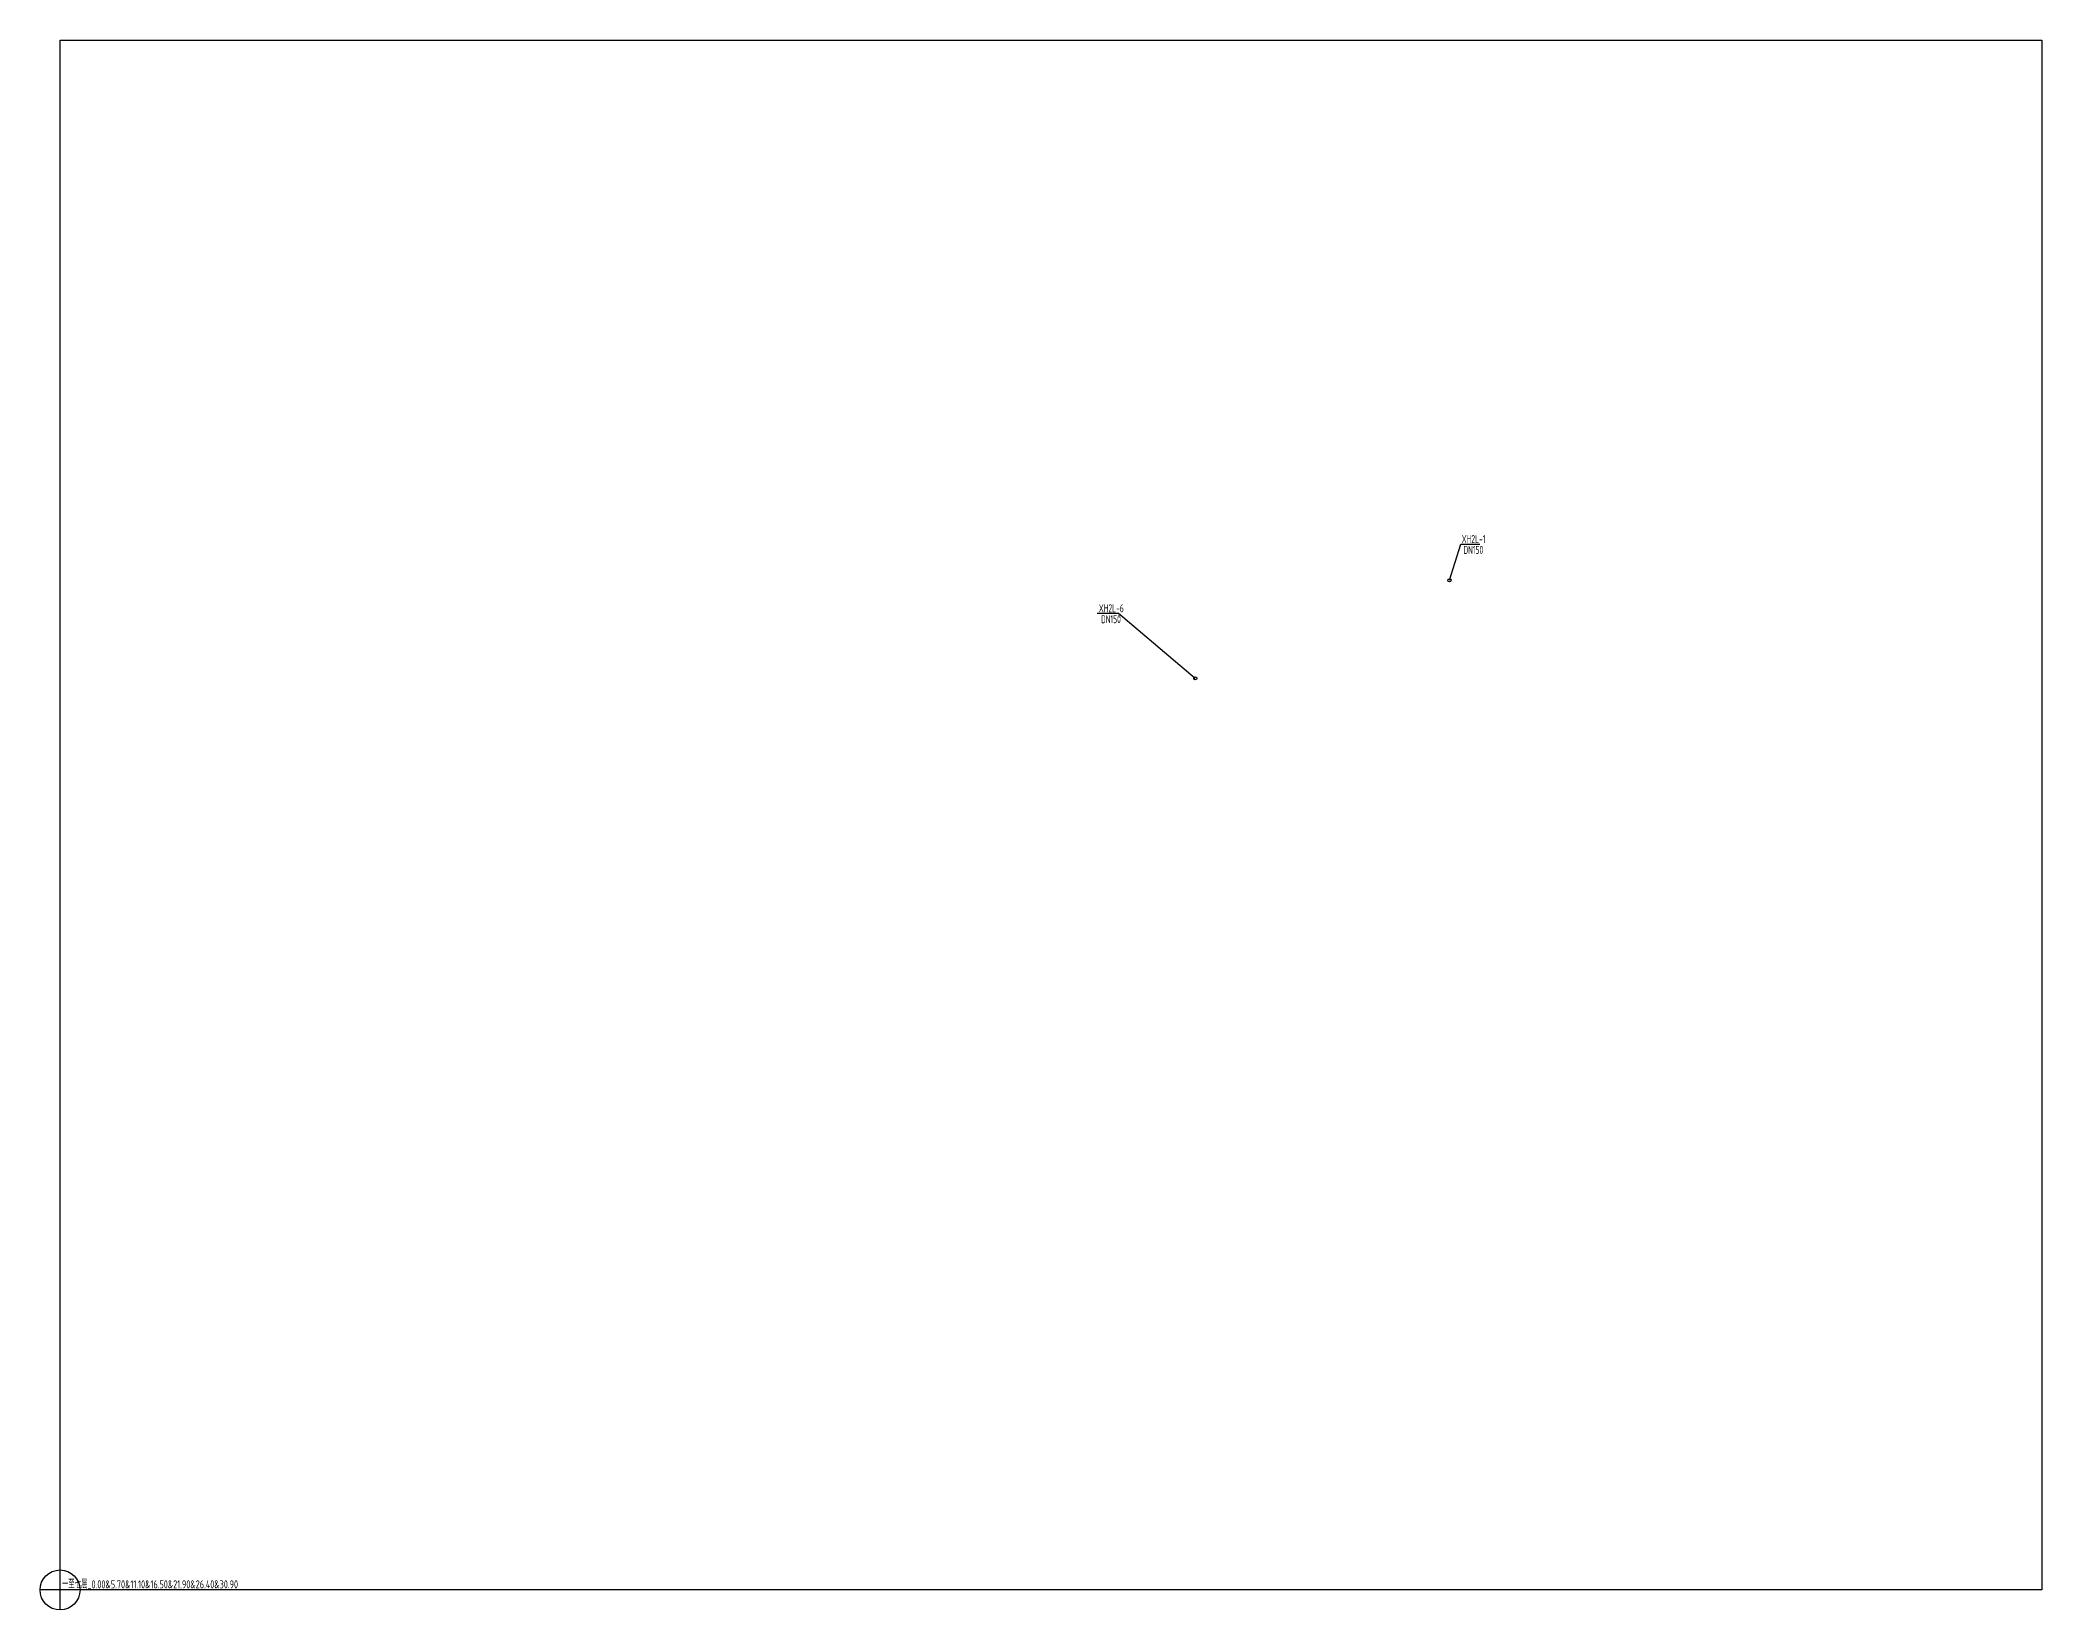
# Model space of a CAD drawing. Header units: millimetres. Extents: x 1069176 to 1169230, y -254879 to 655325.
# Drawn here: x 1069176 to 1169230, y 213478 to 291932 of the extents above; entities that cross this region are included whole.
import ezdxf

# ---------------------------------------------------------------- set-up
doc = ezdxf.new("R2010")
doc.units = ezdxf.units.MM
doc.header["$LTSCALE"] = 1000
doc.layers.get('0').update_dxf_attribs({"linetype": 'CONTINUOUS'})
for name, color, linetype in [('DIM_消防', 3, 'CONTINUOUS'), ('S-J_配件', 31, 'CONTINUOUS'), ('VPIPE-消防', 1, 'CONTINUOUS')]:
    doc.layers.add(name, color=color, linetype=linetype)
doc.styles.add('_TWT_PIPEDN', font='GBENOR', dxfattribs={"width": 0.8, "height": 4, "bigfont": 'GBCBIG'})
doc.styles.add('_TWT_SERIAL', font='GBENOR', dxfattribs={"width": 0.8, "height": 4, "bigfont": 'GBCBIG'})

# ---------------------------------------------------------------- blocks, each defined once
blk = doc.blocks.new('Floorbase')
for p, q in [((0, 0), (-1000, 0)), ((0, -1000), (0, 0))]:
    blk.add_line(p, q)
blk.add_circle((0, 0), 1000)
at = {"style": '_TWT_PIPEDN', "width": 0.8}
blk.add_attdef('Elevation', (92, 81), '', height=400, dxfattribs=at)

msp = doc.modelspace()

# ---------------------------------------------------------------- linework, layer by layer
at = {"layer": 'DIM_消防'}
for p, q in [((1139615, 264934), (1140181, 266735)), ((1140181, 266735), (1141130, 266735)), ((1123084, 263271), (1122007, 263271)), ((1126915, 260034), (1123084, 263271))]:
    msp.add_line(p, q, dxfattribs=at)
at = {"layer": 'S-J_配件'}
msp.add_lwpolyline([(1070176, 291932), (1169230, 291932), (1169230, 214478), (1070176, 214478)], close=True, dxfattribs=at)
at = {"layer": 'VPIPE-消防'}
for centre in [(1139615, 264934), (1126915, 260034)]:
    msp.add_circle(centre, 80, dxfattribs=at)

# ---------------------------------------------------------------- block references
at = {"layer": 'S-J_配件'}
msp.add_blockref('Floorbase', (1070176, 214478), dxfattribs=at).add_auto_attribs({'Elevation': '一至七层_0.00&5.70&11.10&16.50&21.90&26.40&30.90'})

# ---------------------------------------------------------------- texts
at = {"layer": 'DIM_消防', "color": 7, "style": '_TWT_SERIAL', "width": 0.64}
for s, p in [('XH2L-1', (1140229, 266798)), ('DN150', (1140314, 266255)), ('XH2L-6', (1122092, 263335)), ('DN150', (1122204, 262791))]:
    msp.add_text(s, height=400, dxfattribs=at).set_placement(p)

doc.saveas('drawing.dxf')
